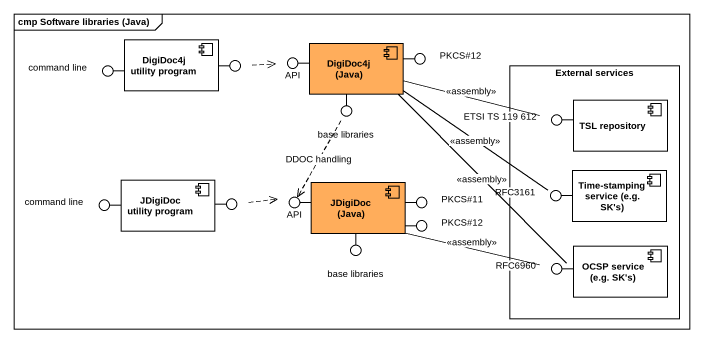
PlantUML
@startuml
mainframe cmp Software libraries (Java)
component "DigiDoc4j utility program" as DigiDoc4j_utility_program #FFFFFF
() "command line" as command_line
() " " as lollipop1
() API
component "DigiDoc4j (Java)" as DigiDoc4j_Java #FFAD5B
() "PKCS#12" as PKCS_12
rectangle "External services" as External_services {
  component "TSL repository" as TSL_repository #FFFFFF
  component "Time-stamping service (e.g. SK's)" as Time_stamping_service_e_g #FFFFFF
  component "OCSP service (e.g. SK's)" as OCSP_service_e_g_SK_s #FFFFFF
}
() "base libraries" as base_libraries
() "ETSI TS 119 612" as ETSI_TS_119_612
component "JDigiDoc utility program" as JDigiDoc_utility_program #FFFFFF
() "API" as API_2
component "JDigiDoc (Java)" as JDigiDoc_Java #FFAD5B
() "PKCS#11" as PKCS_11
() RFC3161
() "command line" as command_line_2
() " " as lollipop2
() "base libraries" as base_libraries_2
() "PKCS#12" as PKCS_12_2
() RFC6960
DigiDoc4j_utility_program -left- command_line
DigiDoc4j_utility_program -right- lollipop1
DigiDoc4j_Java -left- API
DigiDoc4j_Java -right- PKCS_12
DigiDoc4j_Java -- base_libraries
TSL_repository -left- ETSI_TS_119_612
JDigiDoc_Java -left- API_2
JDigiDoc_Java -right- PKCS_11
Time_stamping_service_e_g -left- RFC3161
JDigiDoc_utility_program -left- command_line_2
JDigiDoc_utility_program -right- lollipop2
JDigiDoc_Java -- base_libraries_2
JDigiDoc_Java -right- PKCS_12_2
OCSP_service_e_g_SK_s -left- RFC6960
lollipop1 .right.> API
DigiDoc4j_Java -right- ETSI_TS_119_612 : <<assembly>>
DigiDoc4j_Java -- RFC3161 : <<assembly>>
DigiDoc4j_Java -- RFC6960 : <<assembly>>
base_libraries ..> API_2 : DDOC handling
JDigiDoc_Java -right- RFC6960 : <<assembly>>
lollipop2 .right.> API_2
@enduml
